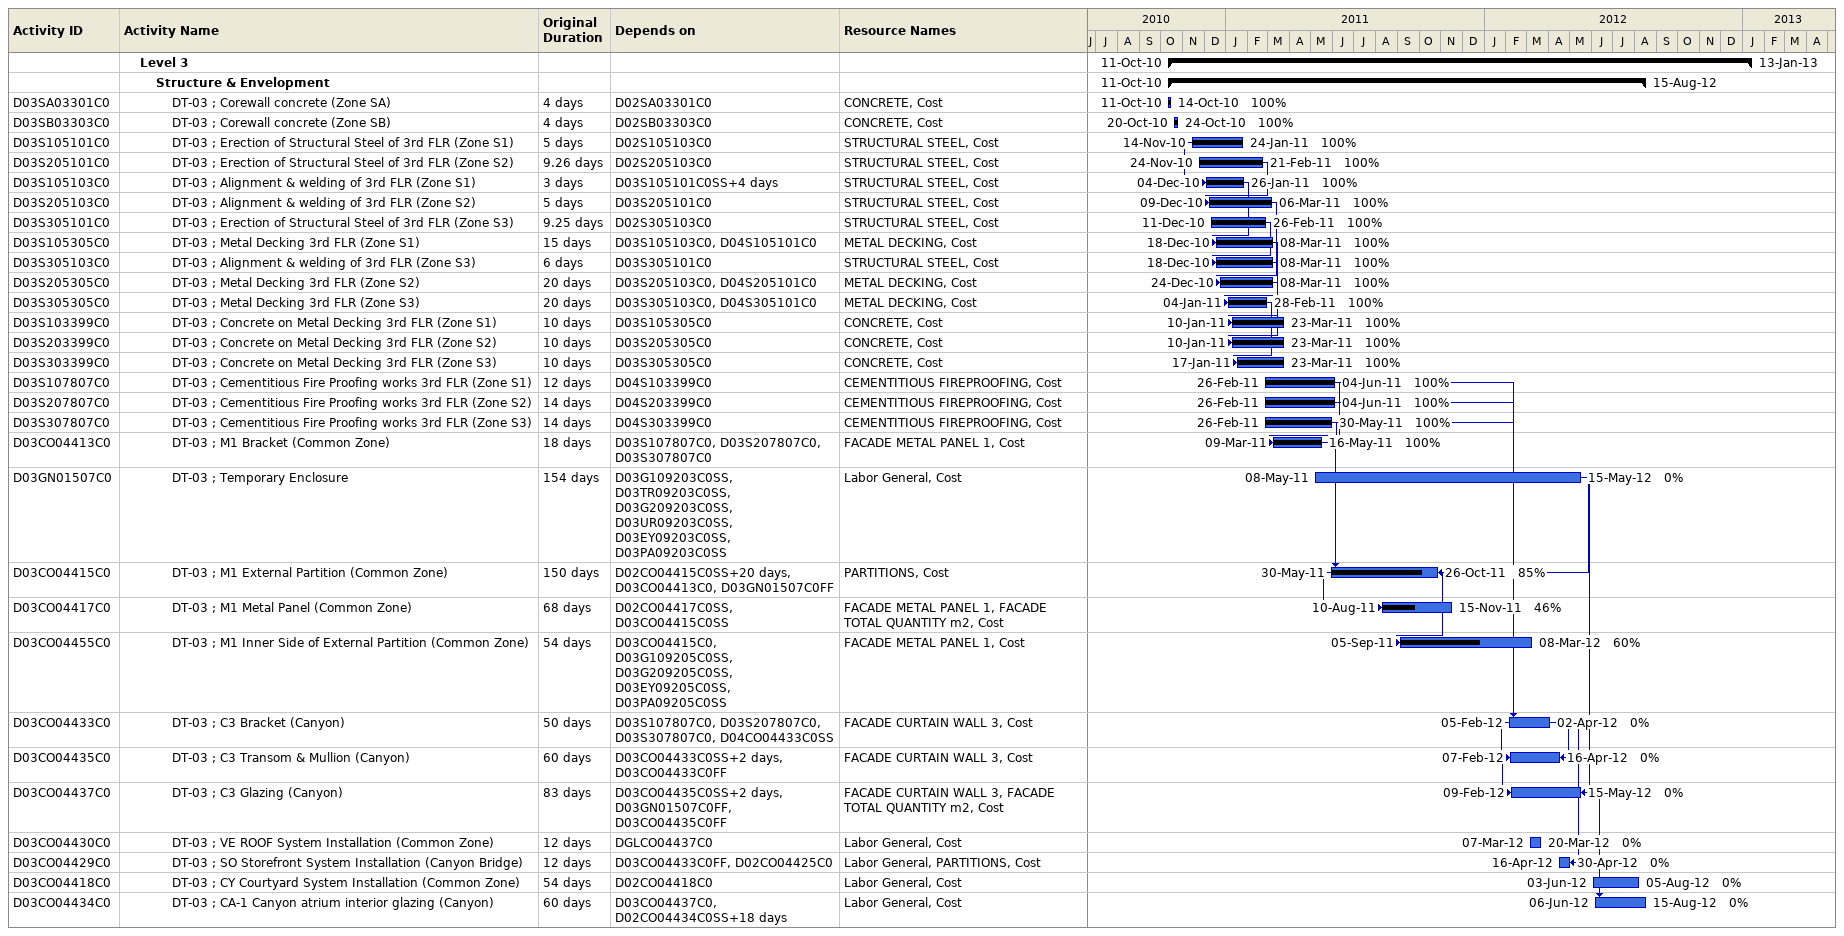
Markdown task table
| ID | Level | Task | Original duration | Start | Finish | Predecessors | Resources | % complete |
|---|---|---|---|---|---|---|---|---|
|  | 2 | **Level 3** |  | 2010-10-11 | 2013-01-13 |  |  |  |
|  | 3 | **Structure & Envelopment** |  | 2010-10-11 | 2012-08-15 |  |  |  |
| D03SA03301C0 | 4 | DT-03 ; Corewall concrete (Zone SA) | 4d | 2010-10-11 | 2010-10-14 | D02SA03301C0 | CONCRETE, Cost | 100 |
| D03SB03303C0 | 4 | DT-03 ; Corewall concrete (Zone SB) | 4d | 2010-10-20 | 2010-10-24 | D02SB03303C0 | CONCRETE, Cost | 100 |
| D03S105101C0 | 4 | DT-03 ; Erection of Structural Steel of 3rd FLR (Zone S1) | 5d | 2010-11-14 | 2011-01-24 | D02S105103C0 | STRUCTURAL STEEL, Cost | 100 |
| D03S205101C0 | 4 | DT-03 ; Erection of Structural Steel of 3rd FLR (Zone S2) | 9.26d | 2010-11-24 | 2011-02-21 | D02S205103C0 | STRUCTURAL STEEL, Cost | 100 |
| D03S105103C0 | 4 | DT-03 ; Alignment & welding of 3rd FLR (Zone S1) | 3d | 2010-12-04 | 2011-01-26 | D03S105101C0SS+4d | STRUCTURAL STEEL, Cost | 100 |
| D03S205103C0 | 4 | DT-03 ; Alignment & welding of 3rd FLR (Zone S2) | 5d | 2010-12-09 | 2011-03-06 | D03S205101C0 | STRUCTURAL STEEL, Cost | 100 |
| D03S305101C0 | 4 | DT-03 ; Erection of Structural Steel of 3rd FLR (Zone S3) | 9.25d | 2010-12-11 | 2011-02-26 | D02S305103C0 | STRUCTURAL STEEL, Cost | 100 |
| D03S105305C0 | 4 | DT-03 ; Metal Decking 3rd FLR (Zone S1) | 15d | 2010-12-18 | 2011-03-08 | D03S105103C0, D04S105101C0 | METAL DECKING, Cost | 100 |
| D03S305103C0 | 4 | DT-03 ; Alignment & welding of 3rd FLR (Zone S3) | 6d | 2010-12-18 | 2011-03-08 | D03S305101C0 | STRUCTURAL STEEL, Cost | 100 |
| D03S205305C0 | 4 | DT-03 ; Metal Decking 3rd FLR (Zone S2) | 20d | 2010-12-24 | 2011-03-08 | D03S205103C0, D04S205101C0 | METAL DECKING, Cost | 100 |
| D03S305305C0 | 4 | DT-03 ; Metal Decking 3rd FLR (Zone S3) | 20d | 2011-01-04 | 2011-02-28 | D03S305103C0, D04S305101C0 | METAL DECKING, Cost | 100 |
| D03S103399C0 | 4 | DT-03 ; Concrete on Metal Decking 3rd FLR (Zone S1) | 10d | 2011-01-10 | 2011-03-23 | D03S105305C0 | CONCRETE, Cost | 100 |
| D03S203399C0 | 4 | DT-03 ; Concrete on Metal Decking 3rd FLR (Zone S2) | 10d | 2011-01-10 | 2011-03-23 | D03S205305C0 | CONCRETE, Cost | 100 |
| D03S303399C0 | 4 | DT-03 ; Concrete on Metal Decking 3rd FLR (Zone S3) | 10d | 2011-01-17 | 2011-03-23 | D03S305305C0 | CONCRETE, Cost | 100 |
| D03S107807C0 | 4 | DT-03 ; Cementitious Fire Proofing works 3rd FLR (Zone S1) | 12d | 2011-02-26 | 2011-06-04 | D04S103399C0 | CEMENTITIOUS FIREPROOFING, Cost | 100 |
| D03S207807C0 | 4 | DT-03 ; Cementitious Fire Proofing works 3rd FLR (Zone S2) | 14d | 2011-02-26 | 2011-06-04 | D04S203399C0 | CEMENTITIOUS FIREPROOFING, Cost | 100 |
| D03S307807C0 | 4 | DT-03 ; Cementitious Fire Proofing works 3rd FLR (Zone S3) | 14d | 2011-02-26 | 2011-05-30 | D04S303399C0 | CEMENTITIOUS FIREPROOFING, Cost | 100 |
| D03CO04413C0 | 4 | DT-03 ; M1 Bracket (Common Zone) | 18d | 2011-03-09 | 2011-05-16 | D03S107807C0, D03S207807C0, D03S307807C0 | FACADE METAL PANEL 1, Cost | 100 |
| D03GN01507C0 | 4 | DT-03 ; Temporary Enclosure | 154d | 2011-05-08 | 2012-05-15 | D03G109203C0SS, D03TR09203C0SS, D03G209203C0SS, D03UR09203C0SS, D03EY09203C0SS, D03PA09203C0SS | Labor General, Cost | 0 |
| D03CO04415C0 | 4 | DT-03 ; M1 External Partition (Common Zone) | 150d | 2011-05-30 | 2011-10-26 | D02CO04415C0SS+20d, D03CO04413C0, D03GN01507C0FF | PARTITIONS, Cost | 85 |
| D03CO04417C0 | 4 | DT-03 ; M1 Metal Panel (Common Zone) | 68d | 2011-08-10 | 2011-11-15 | D02CO04417C0SS, D03CO04415C0SS | FACADE METAL PANEL 1, FACADE TOTAL QUANTITY m2, Cost | 46 |
| D03CO04455C0 | 4 | DT-03 ; M1 Inner Side of External Partition (Common Zone) | 54d | 2011-09-05 | 2012-03-08 | D03CO04415C0, D03G109205C0SS, D03G209205C0SS, D03EY09205C0SS, D03PA09205C0SS | FACADE METAL PANEL 1, Cost | 60 |
| D03CO04433C0 | 4 | DT-03 ; C3 Bracket (Canyon) | 50d | 2012-02-05 | 2012-04-02 | D03S107807C0, D03S207807C0, D03S307807C0, D04CO04433C0SS | FACADE CURTAIN WALL 3, Cost | 0 |
| D03CO04435C0 | 4 | DT-03 ; C3 Transom & Mullion (Canyon) | 60d | 2012-02-07 | 2012-04-16 | D03CO04433C0SS+2d, D03CO04433C0FF | FACADE CURTAIN WALL 3, Cost | 0 |
| D03CO04437C0 | 4 | DT-03 ; C3 Glazing (Canyon) | 83d | 2012-02-09 | 2012-05-15 | D03CO04435C0SS+2d, D03GN01507C0FF, D03CO04435C0FF | FACADE CURTAIN WALL 3, FACADE TOTAL QUANTITY m2, Cost | 0 |
| D03CO04430C0 | 4 | DT-03 ; VE ROOF System Installation (Common Zone) | 12d | 2012-03-07 | 2012-03-20 | DGLCO04437C0 | Labor General, Cost | 0 |
| D03CO04429C0 | 4 | DT-03 ; SO Storefront System Installation (Canyon Bridge) | 12d | 2012-04-16 | 2012-04-30 | D03CO04433C0FF, D02CO04425C0 | Labor General, PARTITIONS, Cost | 0 |
| D03CO04418C0 | 4 | DT-03 ; CY Courtyard System Installation (Common Zone) | 54d | 2012-06-03 | 2012-08-05 | D02CO04418C0 | Labor General, Cost | 0 |
| D03CO04434C0 | 4 | DT-03 ; CA-1 Canyon atrium interior glazing (Canyon) | 60d | 2012-06-06 | 2012-08-15 | D03CO04437C0, D02CO04434C0SS+18d | Labor General, Cost | 0 |
